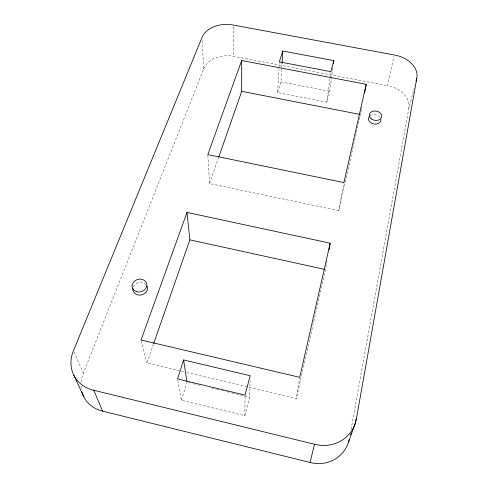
<?xml version="1.0" encoding="UTF-8"?>
<svg xmlns="http://www.w3.org/2000/svg" width="488" height="488" viewBox="0 0 488 488"><rect width="100%" height="100%" fill="white"/><g stroke="black" fill="none" stroke-linecap="round" stroke-linejoin="round"><path stroke-width="0.37" stroke-dasharray="2.44 1.83" d="M177.784 380.39L181.347 400.258L244.854 415.685L245.019 395.878M244.854 415.685L249.697 397.165L250.057 380.908M332.834 68.113L329.699 91.311L326.862 102.169L277.623 92.592L278.941 68.601M278.983 67.85L279.27 62.604M277.623 92.592L280.966 81.911L281.722 69.095M281.771 68.344L282.082 63.068M326.862 102.169L330.028 78.361M330.126 77.616L330.821 72.407M186.843 372.527L296.344 398.659L299.62 378.066M327.051 260.763L325.49 269.547L296.344 398.659M351.049 429.501L408.804 108.476L414.135 88.285M207.857 155.337L209.517 183.561L338.776 210.7L343.784 183.335M360.766 113.07L338.776 210.7M360.906 112.332L361.327 110.117M361.468 109.379L362.029 106.427M408.804 108.476A25.01 18.367 10.2 0 0 387.429 85.656L393.932 56.431M181.347 400.258L187.026 382.116M183.885 371.819L146.888 362.993L153.385 344.382M209.517 183.561L218.496 157.819M81.075 382.519A32.989 29.347 -29.4 0 1 83.332 373.204L203.728 68.857L202.075 39.943M203.728 68.857A24.296 17.653 -0.3 0 1 233.819 56.388L387.429 85.656M280.966 81.911L329.699 91.311M188.496 382.47L192.925 383.531M193.663 383.714L201.77 385.66M211.359 387.96L215.781 389.021M216.519 389.198L220.942 390.26M221.68 390.437L226.103 391.498M226.841 391.675L231.263 392.736M232.001 392.913L243.799 395.744M244.537 395.92L249.697 397.165M74.109 351.952L83.332 373.204M141.245 340.703L146.888 362.993M233.453 26.559L233.819 56.388M133.316 286.834A7.424 6.381 -15.2 0 1 145.863 284.211M370.05 115.906A6.271 4.685 10 0 1 379.89 117.126M81.252 388.558A32.989 29.347 -29.4 0 1 80.996 385.221"/><path stroke-width="0.73" d="M282.082 63.068L282.796 51.014L333.847 60.628L333.444 63.623M329.004 249.783L330.169 243.195L186.989 212.42L141.062 339.983L299.736 377.334L330.169 243.195M355.502 421.095L356.49 418.32L416.807 78.19A26.212 18.666 9.8 0 0 394.255 54.973L233.435 25.071A25.431 17.91 -0.1 0 0 201.941 37.655L73.517 350.579A34.996 30.695 -26.6 0 0 93.781 390.266L102.663 411.158L310.051 462.465A33.33 31.793 37.4 0 0 349.146 439.865M364.542 93.147L366.22 84.296L241.682 60.518L207.815 154.592L343.918 182.591L366.22 84.296M310.051 462.465L314.516 444.263A35.374 33.422 30.7 0 0 356.49 418.32M333.847 60.628L330.919 71.663L279.313 61.854L282.796 51.014M416.044 81.075L416.807 78.19M183.604 359.967L177.522 378.92L245.025 395.115L250.173 375.736L183.604 359.967L186.91 381.378M153.635 343.668L189.862 239.858L186.989 212.42M218.746 157.106L241.706 91.329L241.682 60.518M350.555 434.973L351.293 432.893M348.585 441.945L355.471 422.718M241.706 91.329L359.741 114.393M189.862 239.858L324.752 269.388M93.781 390.266L314.516 444.263M73.822 375.193L83.802 396.768M147.12 286.066A7.424 6.381 -15.2 0 1 141.044 295.014A7.424 6.381 -15.2 0 1 132.864 288.493M380.951 119.511A6.271 4.685 10 0 1 373.54 123.915A6.271 4.685 10 0 1 369.148 116.858M102.663 411.158A32.989 29.347 -29.4 0 1 81.917 391.821M136.878 291.781A7.479 6.405 -15 0 0 146.784 283.992A7.479 6.405 -15 0 0 134.761 280.881A7.479 6.405 -15 0 0 136.878 291.781M371.429 118.974A6.313 4.697 10 0 0 381.677 117.065A6.313 4.697 10 0 0 373.454 111.081A6.313 4.697 10 0 0 371.429 118.974"/></g></svg>
